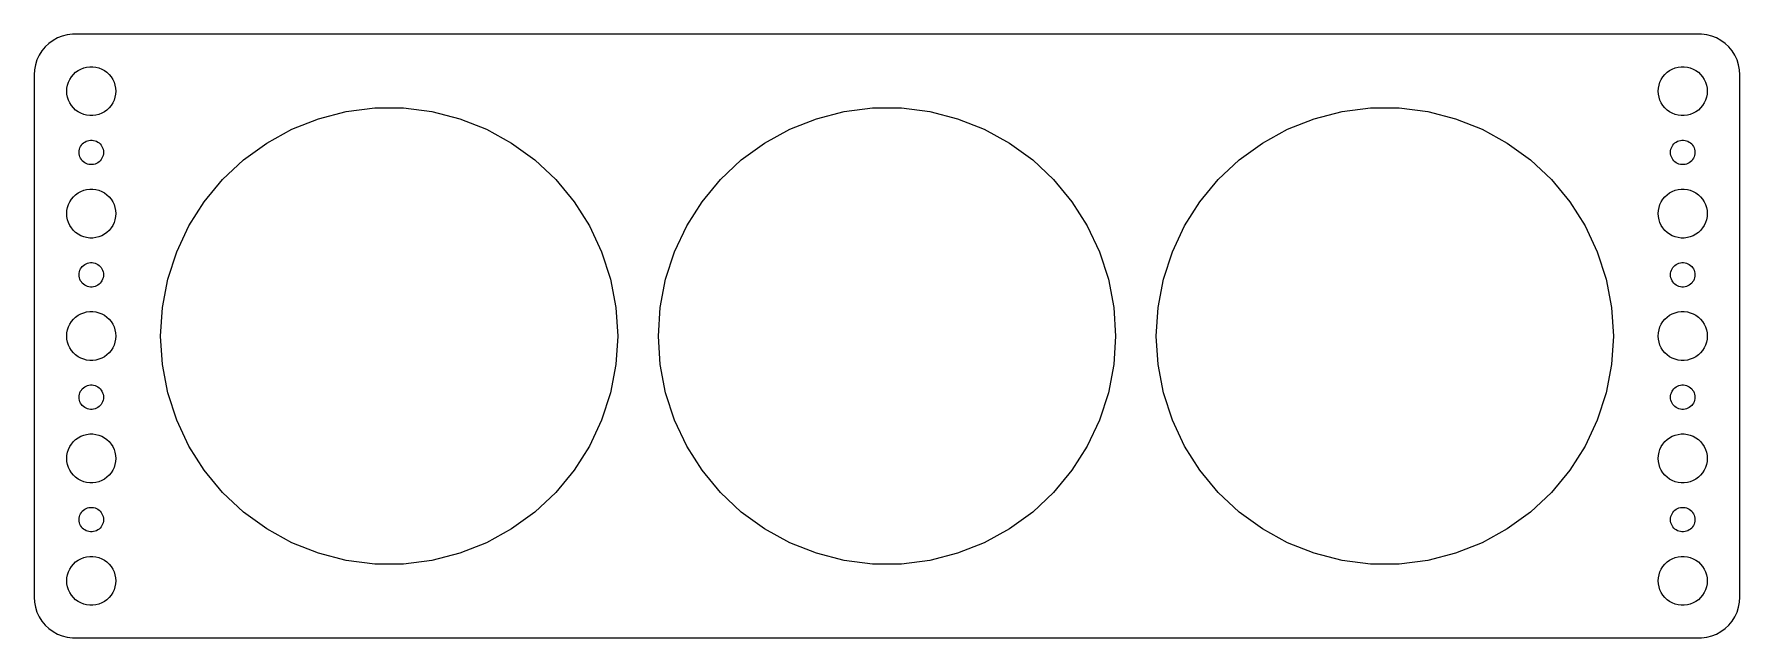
# Model space of a CAD drawing. Header units: metres. Extents: x -104 to 104, y -37 to 37.
import ezdxf

# ---------------------------------------------------------------- set-up
doc = ezdxf.new("R2010")
doc.units = ezdxf.units.M

msp = doc.modelspace()

# ---------------------------------------------------------------- linework, layer by layer
for p, q in [((-102.687, 35.8526), (-103.145, 35.4227)), ((-102.179, 36.2216), (-102.687, 35.8526)), ((-101.629, 36.5241), (-102.179, 36.2216)), ((-101.045, 36.7553), (-101.629, 36.5241)), ((-100.437, 36.9114), (-101.045, 36.7553)), ((-99.8139, 36.9901), (-100.437, 36.9114)), ((99.8139, 36.9901), (-99.8139, 36.9901)), ((100.437, 36.9114), (99.8139, 36.9901)), ((101.045, 36.7553), (100.437, 36.9114)), ((101.629, 36.5241), (101.045, 36.7553)), ((102.179, 36.2216), (101.629, 36.5241)), ((102.687, 35.8526), (102.179, 36.2216)), ((103.145, 35.4227), (102.687, 35.8526)), ((-104.149, 33.8406), (-104.343, 33.2434)), ((-103.882, 34.4088), (-104.149, 33.8406)), ((-103.545, 34.9389), (-103.882, 34.4088)), ((-103.145, 35.4227), (-103.545, 34.9389)), ((103.545, 34.9389), (103.145, 35.4227)), ((103.882, 34.4088), (103.545, 34.9389)), ((104.149, 33.8406), (103.882, 34.4088)), ((104.343, 33.2434), (104.149, 33.8406)), ((-104.461, 32.6267), (-104.5, 32)), ((-104.5, 32), (-104.5, -32)), ((-104.343, 33.2434), (-104.461, 32.6267)), ((-100.289, 31.1044), (-100.129, 31.4453)), ((-100.129, 31.4453), (-99.927, 31.7634)), ((-99.927, 31.7634), (-99.6869, 32.0536)), ((-99.6869, 32.0536), (-99.4123, 32.3115)), ((-99.4123, 32.3115), (-99.1075, 32.533)), ((-99.1075, 32.533), (-98.7773, 32.7145)), ((-98.7773, 32.7145), (-98.427, 32.8532)), ((-98.427, 32.8532), (-98.0621, 32.9469)), ((-98.0621, 32.9469), (-97.6884, 32.9941)), ((-97.6884, 32.9941), (-97.3116, 32.9941)), ((-97.3116, 32.9941), (-96.9379, 32.9469)), ((-96.9379, 32.9469), (-96.573, 32.8532)), ((-96.573, 32.8532), (-96.2227, 32.7145)), ((-96.2227, 32.7145), (-95.8925, 32.533)), ((-95.8925, 32.533), (-95.5877, 32.3115)), ((-95.5877, 32.3115), (-95.3131, 32.0536)), ((-95.3131, 32.0536), (-95.073, 31.7634)), ((-95.073, 31.7634), (-94.8711, 31.4453)), ((-94.8711, 31.4453), (-94.7107, 31.1044)), ((94.7107, 31.1044), (94.8711, 31.4453)), ((94.8711, 31.4453), (95.073, 31.7634)), ((95.073, 31.7634), (95.3131, 32.0536)), ((95.3131, 32.0536), (95.5877, 32.3115)), ((95.5877, 32.3115), (95.8925, 32.533)), ((95.8925, 32.533), (96.2227, 32.7145)), ((96.2227, 32.7145), (96.573, 32.8532)), ((96.573, 32.8532), (96.9379, 32.9469)), ((96.9379, 32.9469), (97.3116, 32.9941)), ((97.3116, 32.9941), (97.6884, 32.9941)), ((97.6884, 32.9941), (98.0621, 32.9469)), ((98.0621, 32.9469), (98.427, 32.8532)), ((98.427, 32.8532), (98.7773, 32.7145)), ((98.7773, 32.7145), (99.1075, 32.533)), ((99.1075, 32.533), (99.4123, 32.3115)), ((99.4123, 32.3115), (99.6869, 32.0536)), ((99.6869, 32.0536), (99.927, 31.7634)), ((99.927, 31.7634), (100.129, 31.4453)), ((100.129, 31.4453), (100.289, 31.1044)), ((104.461, 32.6267), (104.343, 33.2434)), ((104.5, 32), (104.461, 32.6267)), ((104.5, -32), (104.5, 32)), ((-100.5, 30), (-100.476, 30.376)), ((-100.476, 29.624), (-100.5, 30)), ((-100.476, 30.376), (-100.406, 30.7461)), ((-100.406, 29.2539), (-100.476, 29.624)), ((-100.406, 30.7461), (-100.289, 31.1044)), ((-94.7107, 31.1044), (-94.5943, 30.7461)), ((-94.5943, 30.7461), (-94.5237, 30.376)), ((-94.5237, 29.624), (-94.5943, 29.2539)), ((-94.5237, 30.376), (-94.5, 30)), ((-94.5, 30), (-94.5237, 29.624)), ((94.5, 30), (94.5237, 30.376)), ((94.5237, 29.624), (94.5, 30)), ((94.5237, 30.376), (94.5943, 30.7461)), ((94.5943, 29.2539), (94.5237, 29.624)), ((94.5943, 30.7461), (94.7107, 31.1044)), ((100.289, 31.1044), (100.406, 30.7461)), ((100.406, 30.7461), (100.476, 30.376)), ((100.476, 29.624), (100.406, 29.2539)), ((100.476, 30.376), (100.5, 30)), ((100.5, 30), (100.476, 29.624)), ((-100.289, 28.8956), (-100.406, 29.2539)), ((-100.129, 28.5547), (-100.289, 28.8956)), ((-99.927, 28.2366), (-100.129, 28.5547)), ((-99.6869, 27.9464), (-99.927, 28.2366)), ((-99.4123, 27.6884), (-99.6869, 27.9464)), ((-99.1075, 27.467), (-99.4123, 27.6884)), ((-98.7773, 27.2855), (-99.1075, 27.467)), ((-98.427, 27.1468), (-98.7773, 27.2855)), ((-96.2227, 27.2855), (-96.573, 27.1468)), ((-95.8925, 27.467), (-96.2227, 27.2855)), ((-95.5877, 27.6884), (-95.8925, 27.467)), ((-95.3131, 27.9464), (-95.5877, 27.6884)), ((-95.073, 28.2366), (-95.3131, 27.9464)), ((-94.8711, 28.5547), (-95.073, 28.2366)), ((-94.7107, 28.8956), (-94.8711, 28.5547)), ((-94.5943, 29.2539), (-94.7107, 28.8956)), ((-69.6525, 26.6296), (-66.2467, 27.504)), ((-66.2467, 27.504), (-62.7581, 27.9447)), ((-62.7581, 27.9447), (-59.2419, 27.9447)), ((-59.2419, 27.9447), (-55.7533, 27.504)), ((-55.7533, 27.504), (-52.3475, 26.6296)), ((-8.65247, 26.6296), (-5.24667, 27.504)), ((-5.24667, 27.504), (-1.75813, 27.9447)), ((-1.75813, 27.9447), (1.75813, 27.9447)), ((1.75813, 27.9447), (5.24667, 27.504)), ((5.24667, 27.504), (8.65247, 26.6296)), ((52.3475, 26.6296), (55.7533, 27.504)), ((55.7533, 27.504), (59.2419, 27.9447)), ((59.2419, 27.9447), (62.7581, 27.9447)), ((62.7581, 27.9447), (66.2467, 27.504)), ((66.2467, 27.504), (69.6525, 26.6296)), ((94.7107, 28.8956), (94.5943, 29.2539)), ((94.8711, 28.5547), (94.7107, 28.8956)), ((95.073, 28.2366), (94.8711, 28.5547)), ((95.3131, 27.9464), (95.073, 28.2366)), ((95.5877, 27.6884), (95.3131, 27.9464)), ((95.8925, 27.467), (95.5877, 27.6884)), ((96.2227, 27.2855), (95.8925, 27.467)), ((96.573, 27.1468), (96.2227, 27.2855)), ((98.7773, 27.2855), (98.427, 27.1468)), ((99.1075, 27.467), (98.7773, 27.2855)), ((99.4123, 27.6884), (99.1075, 27.467)), ((99.6869, 27.9464), (99.4123, 27.6884)), ((99.927, 28.2366), (99.6869, 27.9464)), ((100.129, 28.5547), (99.927, 28.2366)), ((100.289, 28.8956), (100.129, 28.5547)), ((100.406, 29.2539), (100.289, 28.8956)), ((-98.0621, 27.0531), (-98.427, 27.1468)), ((-97.6884, 27.0059), (-98.0621, 27.0531)), ((-97.3116, 27.0059), (-97.6884, 27.0059)), ((-96.9379, 27.0531), (-97.3116, 27.0059)), ((-96.573, 27.1468), (-96.9379, 27.0531)), ((-76.0031, 23.6412), (-72.9218, 25.3351)), ((-72.9218, 25.3351), (-69.6525, 26.6296)), ((-52.3475, 26.6296), (-49.0782, 25.3351)), ((-49.0782, 25.3351), (-45.9968, 23.6412)), ((-15.0031, 23.6412), (-11.9218, 25.3351)), ((-11.9218, 25.3351), (-8.65247, 26.6296)), ((8.65247, 26.6296), (11.9218, 25.3351)), ((11.9218, 25.3351), (15.0031, 23.6412)), ((45.9968, 23.6412), (49.0782, 25.3351)), ((49.0782, 25.3351), (52.3475, 26.6296)), ((69.6525, 26.6296), (72.9218, 25.3351)), ((72.9218, 25.3351), (76.0031, 23.6412)), ((96.9379, 27.0531), (96.573, 27.1468)), ((97.3116, 27.0059), (96.9379, 27.0531)), ((97.6884, 27.0059), (97.3116, 27.0059)), ((98.0621, 27.0531), (97.6884, 27.0059)), ((98.427, 27.1468), (98.0621, 27.0531)), ((-98.9529, 22.873), (-98.8947, 23.0522)), ((-98.8947, 23.0522), (-98.8145, 23.2226)), ((-98.8145, 23.2226), (-98.7135, 23.3817)), ((-98.7135, 23.3817), (-98.5934, 23.5268)), ((-98.5934, 23.5268), (-98.4561, 23.6558)), ((-98.4561, 23.6558), (-98.3037, 23.7665)), ((-98.3037, 23.7665), (-98.1387, 23.8572)), ((-98.1387, 23.8572), (-97.9635, 23.9266)), ((-97.9635, 23.9266), (-97.7811, 23.9734)), ((-97.7811, 23.9734), (-97.5942, 23.997)), ((-97.5942, 23.997), (-97.4058, 23.997)), ((-97.4058, 23.997), (-97.2189, 23.9734)), ((-97.2189, 23.9734), (-97.0365, 23.9266)), ((-97.0365, 23.9266), (-96.8613, 23.8572)), ((-96.8613, 23.8572), (-96.6963, 23.7665)), ((-96.6963, 23.7665), (-96.5439, 23.6558)), ((-96.5439, 23.6558), (-96.4065, 23.5268)), ((-96.4065, 23.5268), (-96.2865, 23.3817)), ((-96.2865, 23.3817), (-96.1855, 23.2226)), ((-96.1855, 23.2226), (-96.1053, 23.0522)), ((-96.1053, 23.0522), (-96.0471, 22.873)), ((-78.8479, 21.5744), (-76.0031, 23.6412)), ((-45.9968, 23.6412), (-43.1521, 21.5744)), ((-17.8479, 21.5744), (-15.0031, 23.6412)), ((15.0031, 23.6412), (17.8479, 21.5744)), ((43.1521, 21.5744), (45.9968, 23.6412)), ((76.0031, 23.6412), (78.8479, 21.5744)), ((96.0471, 22.873), (96.1053, 23.0522)), ((96.1053, 23.0522), (96.1855, 23.2226)), ((96.1855, 23.2226), (96.2865, 23.3817)), ((96.2865, 23.3817), (96.4065, 23.5268)), ((96.4065, 23.5268), (96.5439, 23.6558)), ((96.5439, 23.6558), (96.6963, 23.7665)), ((96.6963, 23.7665), (96.8613, 23.8572)), ((96.8613, 23.8572), (97.0365, 23.9266)), ((97.0365, 23.9266), (97.2189, 23.9734)), ((97.2189, 23.9734), (97.4058, 23.997)), ((97.4058, 23.997), (97.5942, 23.997)), ((97.5942, 23.997), (97.7811, 23.9734)), ((97.7811, 23.9734), (97.9635, 23.9266)), ((97.9635, 23.9266), (98.1387, 23.8572)), ((98.1387, 23.8572), (98.3037, 23.7665)), ((98.3037, 23.7665), (98.4561, 23.6558)), ((98.4561, 23.6558), (98.5934, 23.5268)), ((98.5934, 23.5268), (98.7135, 23.3817)), ((98.7135, 23.3817), (98.8145, 23.2226)), ((98.8145, 23.2226), (98.8947, 23.0522)), ((98.8947, 23.0522), (98.9529, 22.873)), ((-99, 22.5), (-98.9882, 22.688)), ((-98.9882, 22.312), (-99, 22.5)), ((-98.9882, 22.688), (-98.9529, 22.873)), ((-98.9529, 22.127), (-98.9882, 22.312)), ((-98.8947, 21.9478), (-98.9529, 22.127)), ((-98.8145, 21.7774), (-98.8947, 21.9478)), ((-98.7135, 21.6183), (-98.8145, 21.7774)), ((-98.5934, 21.4732), (-98.7135, 21.6183)), ((-98.4561, 21.3442), (-98.5934, 21.4732)), ((-98.3037, 21.2335), (-98.4561, 21.3442)), ((-98.1387, 21.1427), (-98.3037, 21.2335)), ((-97.9635, 21.0734), (-98.1387, 21.1427)), ((-97.7811, 21.0266), (-97.9635, 21.0734)), ((-97.5942, 21.003), (-97.7811, 21.0266)), ((-97.4058, 21.003), (-97.5942, 21.003)), ((-97.2189, 21.0266), (-97.4058, 21.003)), ((-97.0365, 21.0734), (-97.2189, 21.0266)), ((-96.8613, 21.1427), (-97.0365, 21.0734)), ((-96.6963, 21.2335), (-96.8613, 21.1427)), ((-96.5439, 21.3442), (-96.6963, 21.2335)), ((-96.4065, 21.4732), (-96.5439, 21.3442)), ((-96.2865, 21.6183), (-96.4065, 21.4732)), ((-96.1855, 21.7774), (-96.2865, 21.6183)), ((-96.1053, 21.9478), (-96.1855, 21.7774)), ((-96.0471, 22.127), (-96.1053, 21.9478)), ((-96.0471, 22.873), (-96.0118, 22.688)), ((-96.0118, 22.312), (-96.0471, 22.127)), ((-96.0118, 22.688), (-96, 22.5)), ((-96, 22.5), (-96.0118, 22.312)), ((-81.4111, 19.1673), (-78.8479, 21.5744)), ((-43.1521, 21.5744), (-40.5889, 19.1673)), ((-20.4111, 19.1673), (-17.8479, 21.5744)), ((17.8479, 21.5744), (20.4111, 19.1673)), ((40.5889, 19.1673), (43.1521, 21.5744)), ((78.8479, 21.5744), (81.4111, 19.1673)), ((96, 22.5), (96.0118, 22.688)), ((96.0118, 22.312), (96, 22.5)), ((96.0118, 22.688), (96.0471, 22.873)), ((96.0471, 22.127), (96.0118, 22.312)), ((96.1053, 21.9478), (96.0471, 22.127)), ((96.1855, 21.7774), (96.1053, 21.9478)), ((96.2865, 21.6183), (96.1855, 21.7774)), ((96.4065, 21.4732), (96.2865, 21.6183)), ((96.5439, 21.3442), (96.4065, 21.4732)), ((96.6963, 21.2335), (96.5439, 21.3442)), ((96.8613, 21.1427), (96.6963, 21.2335)), ((97.0365, 21.0734), (96.8613, 21.1427)), ((97.2189, 21.0266), (97.0365, 21.0734)), ((97.4058, 21.003), (97.2189, 21.0266)), ((97.5942, 21.003), (97.4058, 21.003)), ((97.7811, 21.0266), (97.5942, 21.003)), ((97.9635, 21.0734), (97.7811, 21.0266)), ((98.1387, 21.1427), (97.9635, 21.0734)), ((98.3037, 21.2335), (98.1387, 21.1427)), ((98.4561, 21.3442), (98.3037, 21.2335)), ((98.5934, 21.4732), (98.4561, 21.3442)), ((98.7135, 21.6183), (98.5934, 21.4732)), ((98.8145, 21.7774), (98.7135, 21.6183)), ((98.8947, 21.9478), (98.8145, 21.7774)), ((98.9529, 22.127), (98.8947, 21.9478)), ((98.9529, 22.873), (98.9882, 22.688)), ((98.9882, 22.312), (98.9529, 22.127)), ((98.9882, 22.688), (99, 22.5)), ((99, 22.5), (98.9882, 22.312)), ((-83.6525, 16.458), (-81.4111, 19.1673)), ((-40.5889, 19.1673), (-38.3475, 16.458)), ((-22.6525, 16.458), (-20.4111, 19.1673)), ((20.4111, 19.1673), (22.6525, 16.458)), ((38.3475, 16.458), (40.5889, 19.1673)), ((81.4111, 19.1673), (83.6525, 16.458)), ((-100.129, 16.4453), (-99.927, 16.7634)), ((-99.927, 16.7634), (-99.6869, 17.0536)), ((-99.6869, 17.0536), (-99.4123, 17.3115)), ((-99.4123, 17.3115), (-99.1075, 17.533)), ((-99.1075, 17.533), (-98.7773, 17.7145)), ((-98.7773, 17.7145), (-98.427, 17.8532)), ((-98.427, 17.8532), (-98.0621, 17.9469)), ((-98.0621, 17.9469), (-97.6884, 17.9941)), ((-97.6884, 17.9941), (-97.3116, 17.9941)), ((-97.3116, 17.9941), (-96.9379, 17.9469)), ((-96.9379, 17.9469), (-96.573, 17.8532)), ((-96.573, 17.8532), (-96.2227, 17.7145)), ((-96.2227, 17.7145), (-95.8925, 17.533)), ((-95.8925, 17.533), (-95.5877, 17.3115)), ((-95.5877, 17.3115), (-95.3131, 17.0536)), ((-95.3131, 17.0536), (-95.073, 16.7634)), ((-95.073, 16.7634), (-94.8711, 16.4453)), ((94.8711, 16.4453), (95.073, 16.7634)), ((95.073, 16.7634), (95.3131, 17.0536)), ((95.3131, 17.0536), (95.5877, 17.3115)), ((95.5877, 17.3115), (95.8925, 17.533)), ((95.8925, 17.533), (96.2227, 17.7145)), ((96.2227, 17.7145), (96.573, 17.8532)), ((96.573, 17.8532), (96.9379, 17.9469)), ((96.9379, 17.9469), (97.3116, 17.9941)), ((97.3116, 17.9941), (97.6884, 17.9941)), ((97.6884, 17.9941), (98.0621, 17.9469)), ((98.0621, 17.9469), (98.427, 17.8532)), ((98.427, 17.8532), (98.7773, 17.7145)), ((98.7773, 17.7145), (99.1075, 17.533)), ((99.1075, 17.533), (99.4123, 17.3115)), ((99.4123, 17.3115), (99.6869, 17.0536)), ((99.6869, 17.0536), (99.927, 16.7634)), ((99.927, 16.7634), (100.129, 16.4453)), ((-100.5, 15), (-100.476, 15.376)), ((-100.476, 14.624), (-100.5, 15)), ((-100.476, 15.376), (-100.406, 15.7461)), ((-100.406, 15.7461), (-100.289, 16.1044)), ((-100.289, 16.1044), (-100.129, 16.4453)), ((-94.8711, 16.4453), (-94.7107, 16.1044)), ((-94.7107, 16.1044), (-94.5943, 15.7461)), ((-94.5943, 15.7461), (-94.5237, 15.376)), ((-94.5237, 15.376), (-94.5, 15)), ((-94.5, 15), (-94.5237, 14.624)), ((-85.5366, 13.4891), (-83.6525, 16.458)), ((-38.3475, 16.458), (-36.4634, 13.4891)), ((-24.5366, 13.4891), (-22.6525, 16.458)), ((22.6525, 16.458), (24.5366, 13.4891)), ((36.4634, 13.4891), (38.3475, 16.458)), ((83.6525, 16.458), (85.5366, 13.4891)), ((94.5, 15), (94.5237, 15.376)), ((94.5237, 14.624), (94.5, 15)), ((94.5237, 15.376), (94.5943, 15.7461)), ((94.5943, 15.7461), (94.7107, 16.1044)), ((94.7107, 16.1044), (94.8711, 16.4453)), ((100.129, 16.4453), (100.289, 16.1044)), ((100.289, 16.1044), (100.406, 15.7461)), ((100.406, 15.7461), (100.476, 15.376)), ((100.476, 15.376), (100.5, 15)), ((100.5, 15), (100.476, 14.624)), ((-100.406, 14.2539), (-100.476, 14.624)), ((-100.289, 13.8956), (-100.406, 14.2539)), ((-100.129, 13.5547), (-100.289, 13.8956)), ((-99.927, 13.2366), (-100.129, 13.5547)), ((-99.6869, 12.9464), (-99.927, 13.2366)), ((-99.4123, 12.6884), (-99.6869, 12.9464)), ((-99.1075, 12.467), (-99.4123, 12.6884)), ((-95.5877, 12.6884), (-95.8925, 12.467)), ((-95.3131, 12.9464), (-95.5877, 12.6884)), ((-95.073, 13.2366), (-95.3131, 12.9464)), ((-94.8711, 13.5547), (-95.073, 13.2366)), ((-94.7107, 13.8956), (-94.8711, 13.5547)), ((-94.5943, 14.2539), (-94.7107, 13.8956)), ((-94.5237, 14.624), (-94.5943, 14.2539)), ((-87.0337, 10.3075), (-85.5366, 13.4891)), ((-36.4634, 13.4891), (-34.9662, 10.3075)), ((-26.0337, 10.3075), (-24.5366, 13.4891)), ((24.5366, 13.4891), (26.0337, 10.3075)), ((34.9662, 10.3075), (36.4634, 13.4891)), ((85.5366, 13.4891), (87.0337, 10.3075)), ((94.5943, 14.2539), (94.5237, 14.624)), ((94.7107, 13.8956), (94.5943, 14.2539)), ((94.8711, 13.5547), (94.7107, 13.8956)), ((95.073, 13.2366), (94.8711, 13.5547)), ((95.3131, 12.9464), (95.073, 13.2366)), ((95.5877, 12.6884), (95.3131, 12.9464)), ((95.8925, 12.467), (95.5877, 12.6884)), ((99.4123, 12.6884), (99.1075, 12.467)), ((99.6869, 12.9464), (99.4123, 12.6884)), ((99.927, 13.2366), (99.6869, 12.9464)), ((100.129, 13.5547), (99.927, 13.2366)), ((100.289, 13.8956), (100.129, 13.5547)), ((100.406, 14.2539), (100.289, 13.8956)), ((100.476, 14.624), (100.406, 14.2539)), ((-98.7773, 12.2855), (-99.1075, 12.467)), ((-98.427, 12.1468), (-98.7773, 12.2855)), ((-98.0621, 12.0531), (-98.427, 12.1468)), ((-97.6884, 12.0059), (-98.0621, 12.0531)), ((-97.3116, 12.0059), (-97.6884, 12.0059)), ((-96.9379, 12.0531), (-97.3116, 12.0059)), ((-96.573, 12.1468), (-96.9379, 12.0531)), ((-96.2227, 12.2855), (-96.573, 12.1468)), ((-95.8925, 12.467), (-96.2227, 12.2855)), ((96.2227, 12.2855), (95.8925, 12.467)), ((96.573, 12.1468), (96.2227, 12.2855)), ((96.9379, 12.0531), (96.573, 12.1468)), ((97.3116, 12.0059), (96.9379, 12.0531)), ((97.6884, 12.0059), (97.3116, 12.0059)), ((98.0621, 12.0531), (97.6884, 12.0059)), ((98.427, 12.1468), (98.0621, 12.0531)), ((98.7773, 12.2855), (98.427, 12.1468)), ((99.1075, 12.467), (98.7773, 12.2855)), ((-98.8145, 8.22263), (-98.7135, 8.38167)), ((-98.7135, 8.38167), (-98.5934, 8.52681)), ((-98.5934, 8.52681), (-98.4561, 8.65576)), ((-98.4561, 8.65576), (-98.3037, 8.76648)), ((-98.3037, 8.76648), (-98.1387, 8.85724)), ((-98.1387, 8.85724), (-97.9635, 8.92657)), ((-97.9635, 8.92657), (-97.7811, 8.97342)), ((-97.7811, 8.97342), (-97.5942, 8.99704)), ((-97.5942, 8.99704), (-97.4058, 8.99704)), ((-97.4058, 8.99704), (-97.2189, 8.97342)), ((-97.2189, 8.97342), (-97.0365, 8.92657)), ((-97.0365, 8.92657), (-96.8613, 8.85724)), ((-96.8613, 8.85724), (-96.6963, 8.76648)), ((-96.6963, 8.76648), (-96.5439, 8.65576)), ((-96.5439, 8.65576), (-96.4065, 8.52681)), ((-96.4065, 8.52681), (-96.2865, 8.38167)), ((-96.2865, 8.38167), (-96.1855, 8.22263)), ((-88.1203, 6.9633), (-87.0337, 10.3075)), ((-34.9662, 10.3075), (-33.8797, 6.9633)), ((-27.1203, 6.9633), (-26.0337, 10.3075)), ((26.0337, 10.3075), (27.1203, 6.9633)), ((33.8797, 6.9633), (34.9662, 10.3075)), ((87.0337, 10.3075), (88.1203, 6.9633)), ((96.1855, 8.22263), (96.2865, 8.38167)), ((96.2865, 8.38167), (96.4065, 8.52681)), ((96.4065, 8.52681), (96.5439, 8.65576)), ((96.5439, 8.65576), (96.6963, 8.76648)), ((96.6963, 8.76648), (96.8613, 8.85724)), ((96.8613, 8.85724), (97.0365, 8.92657)), ((97.0365, 8.92657), (97.2189, 8.97342)), ((97.2189, 8.97342), (97.4058, 8.99704)), ((97.4058, 8.99704), (97.5942, 8.99704)), ((97.5942, 8.99704), (97.7811, 8.97342)), ((97.7811, 8.97342), (97.9635, 8.92657)), ((97.9635, 8.92657), (98.1387, 8.85724)), ((98.1387, 8.85724), (98.3037, 8.76648)), ((98.3037, 8.76648), (98.4561, 8.65576)), ((98.4561, 8.65576), (98.5934, 8.52681)), ((98.5934, 8.52681), (98.7135, 8.38167)), ((98.7135, 8.38167), (98.8145, 8.22263)), ((-99, 7.5), (-98.9882, 7.68799)), ((-98.9882, 7.312), (-99, 7.5)), ((-98.9882, 7.68799), (-98.9529, 7.87303)), ((-98.9529, 7.12695), (-98.9882, 7.312)), ((-98.9529, 7.87303), (-98.8947, 8.05219)), ((-98.8947, 6.9478), (-98.9529, 7.12695)), ((-98.8947, 8.05219), (-98.8145, 8.22263)), ((-98.8145, 6.77736), (-98.8947, 6.9478)), ((-98.7135, 6.61832), (-98.8145, 6.77736)), ((-98.5934, 6.47318), (-98.7135, 6.61832)), ((-98.4561, 6.34422), (-98.5934, 6.47318)), ((-98.3037, 6.23351), (-98.4561, 6.34422)), ((-96.5439, 6.34422), (-96.6963, 6.23351)), ((-96.4065, 6.47318), (-96.5439, 6.34422)), ((-96.2865, 6.61832), (-96.4065, 6.47318)), ((-96.1855, 6.77736), (-96.2865, 6.61832)), ((-96.1855, 8.22263), (-96.1053, 8.05219)), ((-96.1053, 6.9478), (-96.1855, 6.77736)), ((-96.1053, 8.05219), (-96.0471, 7.87303)), ((-96.0471, 7.12695), (-96.1053, 6.9478)), ((-96.0471, 7.87303), (-96.0118, 7.68799)), ((-96.0118, 7.312), (-96.0471, 7.12695)), ((-96.0118, 7.68799), (-96, 7.5)), ((-96, 7.5), (-96.0118, 7.312)), ((-88.7792, 3.50932), (-88.1203, 6.9633)), ((-33.8797, 6.9633), (-33.2208, 3.50932)), ((-27.7792, 3.50932), (-27.1203, 6.9633)), ((27.1203, 6.9633), (27.7792, 3.50932)), ((33.2208, 3.50932), (33.8797, 6.9633)), ((88.1203, 6.9633), (88.7792, 3.50932)), ((96, 7.5), (96.0118, 7.68799)), ((96.0118, 7.312), (96, 7.5)), ((96.0118, 7.68799), (96.0471, 7.87303)), ((96.0471, 7.12695), (96.0118, 7.312)), ((96.0471, 7.87303), (96.1053, 8.05219)), ((96.1053, 6.9478), (96.0471, 7.12695)), ((96.1053, 8.05219), (96.1855, 8.22263)), ((96.1855, 6.77736), (96.1053, 6.9478)), ((96.2865, 6.61832), (96.1855, 6.77736)), ((96.4065, 6.47318), (96.2865, 6.61832)), ((96.5439, 6.34422), (96.4065, 6.47318)), ((96.6963, 6.23351), (96.5439, 6.34422)), ((98.4561, 6.34422), (98.3037, 6.23351)), ((98.5934, 6.47318), (98.4561, 6.34422)), ((98.7135, 6.61832), (98.5934, 6.47318)), ((98.8145, 6.77736), (98.7135, 6.61832)), ((98.8145, 8.22263), (98.8947, 8.05219)), ((98.8947, 6.9478), (98.8145, 6.77736)), ((98.8947, 8.05219), (98.9529, 7.87303)), ((98.9529, 7.12695), (98.8947, 6.9478)), ((98.9529, 7.87303), (98.9882, 7.68799)), ((98.9882, 7.312), (98.9529, 7.12695)), ((98.9882, 7.68799), (99, 7.5)), ((99, 7.5), (98.9882, 7.312)), ((-98.1387, 6.14275), (-98.3037, 6.23351)), ((-97.9635, 6.07341), (-98.1387, 6.14275)), ((-97.7811, 6.02657), (-97.9635, 6.07341)), ((-97.5942, 6.00294), (-97.7811, 6.02657)), ((-97.4058, 6.00294), (-97.5942, 6.00294)), ((-97.2189, 6.02657), (-97.4058, 6.00294)), ((-97.0365, 6.07341), (-97.2189, 6.02657)), ((-96.8613, 6.14275), (-97.0365, 6.07341)), ((-96.6963, 6.23351), (-96.8613, 6.14275)), ((96.8613, 6.14275), (96.6963, 6.23351)), ((97.0365, 6.07341), (96.8613, 6.14275)), ((97.2189, 6.02657), (97.0365, 6.07341)), ((97.4058, 6.00294), (97.2189, 6.02657)), ((97.5942, 6.00294), (97.4058, 6.00294)), ((97.7811, 6.02657), (97.5942, 6.00294)), ((97.9635, 6.07341), (97.7811, 6.02657)), ((98.1387, 6.14275), (97.9635, 6.07341)), ((98.3037, 6.23351), (98.1387, 6.14275)), ((-99.6869, 2.05363), (-99.4123, 2.31154)), ((-99.4123, 2.31154), (-99.1075, 2.53297)), ((-99.1075, 2.53297), (-98.7773, 2.71448)), ((-98.7773, 2.71448), (-98.427, 2.85316)), ((-98.427, 2.85316), (-98.0621, 2.94685)), ((-98.0621, 2.94685), (-97.6884, 2.99408)), ((-97.6884, 2.99408), (-97.3116, 2.99408)), ((-97.3116, 2.99408), (-96.9379, 2.94685)), ((-96.9379, 2.94685), (-96.573, 2.85316)), ((-96.573, 2.85316), (-96.2227, 2.71448)), ((-96.2227, 2.71448), (-95.8925, 2.53297)), ((-95.8925, 2.53297), (-95.5877, 2.31154)), ((-95.5877, 2.31154), (-95.3131, 2.05363)), ((-89, 0), (-88.7792, 3.50932)), ((-33.2208, 3.50932), (-33, 0)), ((-28, 0), (-27.7792, 3.50932)), ((27.7792, 3.50932), (28, 0)), ((33, 0), (33.2208, 3.50932)), ((88.7792, 3.50932), (89, 0)), ((95.3131, 2.05363), (95.5877, 2.31154)), ((95.5877, 2.31154), (95.8925, 2.53297)), ((95.8925, 2.53297), (96.2227, 2.71448)), ((96.2227, 2.71448), (96.573, 2.85316)), ((96.573, 2.85316), (96.9379, 2.94685)), ((96.9379, 2.94685), (97.3116, 2.99408)), ((97.3116, 2.99408), (97.6884, 2.99408)), ((97.6884, 2.99408), (98.0621, 2.94685)), ((98.0621, 2.94685), (98.427, 2.85316)), ((98.427, 2.85316), (98.7773, 2.71448)), ((98.7773, 2.71448), (99.1075, 2.53297)), ((99.1075, 2.53297), (99.4123, 2.31154)), ((99.4123, 2.31154), (99.6869, 2.05363)), ((-100.5, 0), (-100.476, 0.37599)), ((-100.476, -0.37599), (-100.5, 0)), ((-100.476, 0.37599), (-100.406, 0.74606)), ((-100.406, 0.74606), (-100.289, 1.10437)), ((-100.289, 1.10437), (-100.129, 1.44525)), ((-100.129, 1.44525), (-99.927, 1.76335)), ((-99.927, 1.76335), (-99.6869, 2.05363)), ((-95.3131, 2.05363), (-95.073, 1.76335)), ((-95.073, 1.76335), (-94.8711, 1.44525)), ((-94.8711, 1.44525), (-94.7107, 1.10437)), ((-94.7107, 1.10437), (-94.5943, 0.74606)), ((-94.5943, 0.74606), (-94.5237, 0.37599)), ((-94.5237, 0.37599), (-94.5, 0)), ((-94.5, 0), (-94.5237, -0.37599)), ((-88.7792, -3.50932), (-89, 0)), ((-33, 0), (-33.2208, -3.50932)), ((-27.7792, -3.50932), (-28, 0)), ((28, 0), (27.7792, -3.50932)), ((33.2208, -3.50932), (33, 0)), ((89, 0), (88.7792, -3.50932)), ((94.5, 0), (94.5237, 0.37599)), ((94.5237, -0.37599), (94.5, 0)), ((94.5237, 0.37599), (94.5943, 0.74606)), ((94.5943, 0.74606), (94.7107, 1.10437)), ((94.7107, 1.10437), (94.8711, 1.44525)), ((94.8711, 1.44525), (95.073, 1.76335)), ((95.073, 1.76335), (95.3131, 2.05363)), ((99.6869, 2.05363), (99.927, 1.76335)), ((99.927, 1.76335), (100.129, 1.44525)), ((100.129, 1.44525), (100.289, 1.10437)), ((100.289, 1.10437), (100.406, 0.74606)), ((100.406, 0.74606), (100.476, 0.37599)), ((100.476, 0.37599), (100.5, 0)), ((100.5, 0), (100.476, -0.37599)), ((-100.406, -0.74606), (-100.476, -0.37599)), ((-100.289, -1.10437), (-100.406, -0.74606)), ((-100.129, -1.44525), (-100.289, -1.10437)), ((-99.927, -1.76335), (-100.129, -1.44525)), ((-99.6869, -2.05363), (-99.927, -1.76335)), ((-99.4123, -2.31154), (-99.6869, -2.05363)), ((-95.3131, -2.05363), (-95.5877, -2.31154)), ((-95.073, -1.76335), (-95.3131, -2.05363)), ((-94.8711, -1.44525), (-95.073, -1.76335)), ((-94.7107, -1.10437), (-94.8711, -1.44525)), ((-94.5943, -0.74606), (-94.7107, -1.10437)), ((-94.5237, -0.37599), (-94.5943, -0.74606)), ((94.5943, -0.74606), (94.5237, -0.37599)), ((94.7107, -1.10437), (94.5943, -0.74606)), ((94.8711, -1.44525), (94.7107, -1.10437)), ((95.073, -1.76335), (94.8711, -1.44525)), ((95.3131, -2.05363), (95.073, -1.76335)), ((95.5877, -2.31154), (95.3131, -2.05363)), ((99.6869, -2.05363), (99.4123, -2.31154)), ((99.927, -1.76335), (99.6869, -2.05363)), ((100.129, -1.44525), (99.927, -1.76335)), ((100.289, -1.10437), (100.129, -1.44525)), ((100.406, -0.74606), (100.289, -1.10437)), ((100.476, -0.37599), (100.406, -0.74606)), ((-99.1075, -2.53297), (-99.4123, -2.31154)), ((-98.7773, -2.71448), (-99.1075, -2.53297)), ((-98.427, -2.85316), (-98.7773, -2.71448)), ((-98.0621, -2.94685), (-98.427, -2.85316)), ((-97.6884, -2.99408), (-98.0621, -2.94685)), ((-97.3116, -2.99408), (-97.6884, -2.99408)), ((-96.9379, -2.94685), (-97.3116, -2.99408)), ((-96.573, -2.85316), (-96.9379, -2.94685)), ((-96.2227, -2.71448), (-96.573, -2.85316)), ((-95.8925, -2.53297), (-96.2227, -2.71448)), ((-95.5877, -2.31154), (-95.8925, -2.53297)), ((-88.1203, -6.9633), (-88.7792, -3.50932)), ((-33.2208, -3.50932), (-33.8797, -6.9633)), ((-27.1203, -6.9633), (-27.7792, -3.50932)), ((27.7792, -3.50932), (27.1203, -6.9633)), ((33.8797, -6.9633), (33.2208, -3.50932)), ((88.7792, -3.50932), (88.1203, -6.9633)), ((95.8925, -2.53297), (95.5877, -2.31154)), ((96.2227, -2.71448), (95.8925, -2.53297)), ((96.573, -2.85316), (96.2227, -2.71448)), ((96.9379, -2.94685), (96.573, -2.85316)), ((97.3116, -2.99408), (96.9379, -2.94685)), ((97.6884, -2.99408), (97.3116, -2.99408)), ((98.0621, -2.94685), (97.6884, -2.99408)), ((98.427, -2.85316), (98.0621, -2.94685)), ((98.7773, -2.71448), (98.427, -2.85316)), ((99.1075, -2.53297), (98.7773, -2.71448)), ((99.4123, -2.31154), (99.1075, -2.53297)), ((-98.4561, -6.34422), (-98.3037, -6.23351)), ((-98.3037, -6.23351), (-98.1387, -6.14275)), ((-98.1387, -6.14275), (-97.9635, -6.07341)), ((-97.9635, -6.07341), (-97.7811, -6.02657)), ((-97.7811, -6.02657), (-97.5942, -6.00294)), ((-97.5942, -6.00294), (-97.4058, -6.00294)), ((-97.4058, -6.00294), (-97.2189, -6.02657)), ((-97.2189, -6.02657), (-97.0365, -6.07341)), ((-97.0365, -6.07341), (-96.8613, -6.14275)), ((-96.8613, -6.14275), (-96.6963, -6.23351)), ((-96.6963, -6.23351), (-96.5439, -6.34422)), ((96.5439, -6.34422), (96.6963, -6.23351)), ((96.6963, -6.23351), (96.8613, -6.14275)), ((96.8613, -6.14275), (97.0365, -6.07341)), ((97.0365, -6.07341), (97.2189, -6.02657)), ((97.2189, -6.02657), (97.4058, -6.00294)), ((97.4058, -6.00294), (97.5942, -6.00294)), ((97.5942, -6.00294), (97.7811, -6.02657)), ((97.7811, -6.02657), (97.9635, -6.07341)), ((97.9635, -6.07341), (98.1387, -6.14275)), ((98.1387, -6.14275), (98.3037, -6.23351)), ((98.3037, -6.23351), (98.4561, -6.34422)), ((-99, -7.5), (-98.9882, -7.312)), ((-98.9882, -7.68799), (-99, -7.5)), ((-98.9882, -7.312), (-98.9529, -7.12695)), ((-98.9529, -7.87303), (-98.9882, -7.68799)), ((-98.9529, -7.12695), (-98.8947, -6.9478)), ((-98.8947, -8.05219), (-98.9529, -7.87303)), ((-98.8947, -6.9478), (-98.8145, -6.77736)), ((-98.8145, -8.22263), (-98.8947, -8.05219)), ((-98.8145, -6.77736), (-98.7135, -6.61832)), ((-98.7135, -8.38167), (-98.8145, -8.22263)), ((-98.7135, -6.61832), (-98.5934, -6.47318)), ((-98.5934, -6.47318), (-98.4561, -6.34422)), ((-96.5439, -6.34422), (-96.4065, -6.47318)), ((-96.4065, -6.47318), (-96.2865, -6.61832)), ((-96.2865, -6.61832), (-96.1855, -6.77736)), ((-96.1855, -8.22263), (-96.2865, -8.38167)), ((-96.1855, -6.77736), (-96.1053, -6.9478)), ((-96.1053, -8.05219), (-96.1855, -8.22263)), ((-96.1053, -6.9478), (-96.0471, -7.12695)), ((-96.0471, -7.87303), (-96.1053, -8.05219)), ((-96.0471, -7.12695), (-96.0118, -7.312)), ((-96.0118, -7.68799), (-96.0471, -7.87303)), ((-96.0118, -7.312), (-96, -7.5)), ((-96, -7.5), (-96.0118, -7.68799)), ((-87.0337, -10.3075), (-88.1203, -6.9633)), ((-33.8797, -6.9633), (-34.9662, -10.3075)), ((-26.0337, -10.3075), (-27.1203, -6.9633)), ((27.1203, -6.9633), (26.0337, -10.3075)), ((34.9662, -10.3075), (33.8797, -6.9633)), ((88.1203, -6.9633), (87.0337, -10.3075)), ((96, -7.5), (96.0118, -7.312)), ((96.0118, -7.68799), (96, -7.5)), ((96.0118, -7.312), (96.0471, -7.12695)), ((96.0471, -7.87303), (96.0118, -7.68799)), ((96.0471, -7.12695), (96.1053, -6.9478)), ((96.1053, -8.05219), (96.0471, -7.87303)), ((96.1053, -6.9478), (96.1855, -6.77736)), ((96.1855, -8.22263), (96.1053, -8.05219)), ((96.1855, -6.77736), (96.2865, -6.61832)), ((96.2865, -8.38167), (96.1855, -8.22263)), ((96.2865, -6.61832), (96.4065, -6.47318)), ((96.4065, -6.47318), (96.5439, -6.34422)), ((98.4561, -6.34422), (98.5934, -6.47318)), ((98.5934, -6.47318), (98.7135, -6.61832)), ((98.7135, -6.61832), (98.8145, -6.77736)), ((98.8145, -8.22263), (98.7135, -8.38167)), ((98.8145, -6.77736), (98.8947, -6.9478)), ((98.8947, -8.05219), (98.8145, -8.22263)), ((98.8947, -6.9478), (98.9529, -7.12695)), ((98.9529, -7.87303), (98.8947, -8.05219)), ((98.9529, -7.12695), (98.9882, -7.312)), ((98.9882, -7.68799), (98.9529, -7.87303)), ((98.9882, -7.312), (99, -7.5)), ((99, -7.5), (98.9882, -7.68799)), ((-98.5934, -8.52681), (-98.7135, -8.38167)), ((-98.4561, -8.65576), (-98.5934, -8.52681)), ((-98.3037, -8.76648), (-98.4561, -8.65576)), ((-98.1387, -8.85724), (-98.3037, -8.76648)), ((-97.9635, -8.92657), (-98.1387, -8.85724)), ((-97.7811, -8.97342), (-97.9635, -8.92657)), ((-97.5942, -8.99704), (-97.7811, -8.97342)), ((-97.4058, -8.99704), (-97.5942, -8.99704)), ((-97.2189, -8.97342), (-97.4058, -8.99704)), ((-97.0365, -8.92657), (-97.2189, -8.97342)), ((-96.8613, -8.85724), (-97.0365, -8.92657)), ((-96.6963, -8.76648), (-96.8613, -8.85724)), ((-96.5439, -8.65576), (-96.6963, -8.76648)), ((-96.4065, -8.52681), (-96.5439, -8.65576)), ((-96.2865, -8.38167), (-96.4065, -8.52681)), ((-85.5366, -13.4891), (-87.0337, -10.3075)), ((-34.9662, -10.3075), (-36.4634, -13.4891)), ((-24.5366, -13.4891), (-26.0337, -10.3075)), ((26.0337, -10.3075), (24.5366, -13.4891)), ((36.4634, -13.4891), (34.9662, -10.3075)), ((87.0337, -10.3075), (85.5366, -13.4891)), ((96.4065, -8.52681), (96.2865, -8.38167)), ((96.5439, -8.65576), (96.4065, -8.52681)), ((96.6963, -8.76648), (96.5439, -8.65576)), ((96.8613, -8.85724), (96.6963, -8.76648)), ((97.0365, -8.92657), (96.8613, -8.85724)), ((97.2189, -8.97342), (97.0365, -8.92657)), ((97.4058, -8.99704), (97.2189, -8.97342)), ((97.5942, -8.99704), (97.4058, -8.99704)), ((97.7811, -8.97342), (97.5942, -8.99704)), ((97.9635, -8.92657), (97.7811, -8.97342)), ((98.1387, -8.85724), (97.9635, -8.92657)), ((98.3037, -8.76648), (98.1387, -8.85724)), ((98.4561, -8.65576), (98.3037, -8.76648)), ((98.5934, -8.52681), (98.4561, -8.65576)), ((98.7135, -8.38167), (98.5934, -8.52681)), ((-99.4123, -12.6884), (-99.1075, -12.467)), ((-99.1075, -12.467), (-98.7773, -12.2855)), ((-98.7773, -12.2855), (-98.427, -12.1468)), ((-98.427, -12.1468), (-98.0621, -12.0531)), ((-98.0621, -12.0531), (-97.6884, -12.0059)), ((-97.6884, -12.0059), (-97.3116, -12.0059)), ((-97.3116, -12.0059), (-96.9379, -12.0531)), ((-96.9379, -12.0531), (-96.573, -12.1468)), ((-96.573, -12.1468), (-96.2227, -12.2855)), ((-96.2227, -12.2855), (-95.8925, -12.467)), ((-95.8925, -12.467), (-95.5877, -12.6884)), ((95.5877, -12.6884), (95.8925, -12.467)), ((95.8925, -12.467), (96.2227, -12.2855)), ((96.2227, -12.2855), (96.573, -12.1468)), ((96.573, -12.1468), (96.9379, -12.0531)), ((96.9379, -12.0531), (97.3116, -12.0059)), ((97.3116, -12.0059), (97.6884, -12.0059)), ((97.6884, -12.0059), (98.0621, -12.0531)), ((98.0621, -12.0531), (98.427, -12.1468)), ((98.427, -12.1468), (98.7773, -12.2855)), ((98.7773, -12.2855), (99.1075, -12.467)), ((99.1075, -12.467), (99.4123, -12.6884)), ((-100.5, -15), (-100.476, -14.624)), ((-100.476, -14.624), (-100.406, -14.2539)), ((-100.406, -14.2539), (-100.289, -13.8956)), ((-100.289, -13.8956), (-100.129, -13.5547)), ((-100.129, -13.5547), (-99.927, -13.2366)), ((-99.927, -13.2366), (-99.6869, -12.9464)), ((-99.6869, -12.9464), (-99.4123, -12.6884)), ((-95.5877, -12.6884), (-95.3131, -12.9464)), ((-95.3131, -12.9464), (-95.073, -13.2366)), ((-95.073, -13.2366), (-94.8711, -13.5547)), ((-94.8711, -13.5547), (-94.7107, -13.8956)), ((-94.7107, -13.8956), (-94.5943, -14.2539)), ((-94.5943, -14.2539), (-94.5237, -14.624)), ((-94.5237, -14.624), (-94.5, -15)), ((-83.6525, -16.458), (-85.5366, -13.4891)), ((-36.4634, -13.4891), (-38.3475, -16.458)), ((-22.6525, -16.458), (-24.5366, -13.4891)), ((24.5366, -13.4891), (22.6525, -16.458)), ((38.3475, -16.458), (36.4634, -13.4891)), ((85.5366, -13.4891), (83.6525, -16.458)), ((94.5, -15), (94.5237, -14.624)), ((94.5237, -14.624), (94.5943, -14.2539)), ((94.5943, -14.2539), (94.7107, -13.8956)), ((94.7107, -13.8956), (94.8711, -13.5547)), ((94.8711, -13.5547), (95.073, -13.2366)), ((95.073, -13.2366), (95.3131, -12.9464)), ((95.3131, -12.9464), (95.5877, -12.6884)), ((99.4123, -12.6884), (99.6869, -12.9464)), ((99.6869, -12.9464), (99.927, -13.2366)), ((99.927, -13.2366), (100.129, -13.5547)), ((100.129, -13.5547), (100.289, -13.8956)), ((100.289, -13.8956), (100.406, -14.2539)), ((100.406, -14.2539), (100.476, -14.624)), ((100.476, -14.624), (100.5, -15)), ((-100.476, -15.376), (-100.5, -15)), ((-100.406, -15.7461), (-100.476, -15.376)), ((-100.289, -16.1044), (-100.406, -15.7461)), ((-100.129, -16.4453), (-100.289, -16.1044)), ((-99.927, -16.7634), (-100.129, -16.4453)), ((-94.8711, -16.4453), (-95.073, -16.7634)), ((-94.7107, -16.1044), (-94.8711, -16.4453)), ((-94.5943, -15.7461), (-94.7107, -16.1044)), ((-94.5237, -15.376), (-94.5943, -15.7461)), ((-94.5, -15), (-94.5237, -15.376)), ((-81.4111, -19.1673), (-83.6525, -16.458)), ((-38.3475, -16.458), (-40.5889, -19.1673)), ((-20.4111, -19.1673), (-22.6525, -16.458)), ((22.6525, -16.458), (20.4111, -19.1673)), ((40.5889, -19.1673), (38.3475, -16.458)), ((83.6525, -16.458), (81.4111, -19.1673)), ((94.5237, -15.376), (94.5, -15)), ((94.5943, -15.7461), (94.5237, -15.376)), ((94.7107, -16.1044), (94.5943, -15.7461)), ((94.8711, -16.4453), (94.7107, -16.1044)), ((95.073, -16.7634), (94.8711, -16.4453)), ((100.129, -16.4453), (99.927, -16.7634)), ((100.289, -16.1044), (100.129, -16.4453)), ((100.406, -15.7461), (100.289, -16.1044)), ((100.476, -15.376), (100.406, -15.7461)), ((100.5, -15), (100.476, -15.376)), ((-99.6869, -17.0536), (-99.927, -16.7634)), ((-99.4123, -17.3115), (-99.6869, -17.0536)), ((-99.1075, -17.533), (-99.4123, -17.3115)), ((-98.7773, -17.7145), (-99.1075, -17.533)), ((-98.427, -17.8532), (-98.7773, -17.7145)), ((-98.0621, -17.9469), (-98.427, -17.8532)), ((-97.6884, -17.9941), (-98.0621, -17.9469)), ((-97.3116, -17.9941), (-97.6884, -17.9941)), ((-96.9379, -17.9469), (-97.3116, -17.9941)), ((-96.573, -17.8532), (-96.9379, -17.9469)), ((-96.2227, -17.7145), (-96.573, -17.8532)), ((-95.8925, -17.533), (-96.2227, -17.7145)), ((-95.5877, -17.3115), (-95.8925, -17.533)), ((-95.3131, -17.0536), (-95.5877, -17.3115)), ((-95.073, -16.7634), (-95.3131, -17.0536)), ((95.3131, -17.0536), (95.073, -16.7634)), ((95.5877, -17.3115), (95.3131, -17.0536)), ((95.8925, -17.533), (95.5877, -17.3115)), ((96.2227, -17.7145), (95.8925, -17.533)), ((96.573, -17.8532), (96.2227, -17.7145)), ((96.9379, -17.9469), (96.573, -17.8532)), ((97.3116, -17.9941), (96.9379, -17.9469)), ((97.6884, -17.9941), (97.3116, -17.9941)), ((98.0621, -17.9469), (97.6884, -17.9941)), ((98.427, -17.8532), (98.0621, -17.9469)), ((98.7773, -17.7145), (98.427, -17.8532)), ((99.1075, -17.533), (98.7773, -17.7145)), ((99.4123, -17.3115), (99.1075, -17.533)), ((99.6869, -17.0536), (99.4123, -17.3115)), ((99.927, -16.7634), (99.6869, -17.0536)), ((-78.8479, -21.5744), (-81.4111, -19.1673)), ((-40.5889, -19.1673), (-43.1521, -21.5744)), ((-17.8479, -21.5744), (-20.4111, -19.1673)), ((20.4111, -19.1673), (17.8479, -21.5744)), ((43.1521, -21.5744), (40.5889, -19.1673)), ((81.4111, -19.1673), (78.8479, -21.5744)), ((-99, -22.5), (-98.9882, -22.312)), ((-98.9882, -22.688), (-99, -22.5)), ((-98.9882, -22.312), (-98.9529, -22.127)), ((-98.9529, -22.873), (-98.9882, -22.688)), ((-98.9529, -22.127), (-98.8947, -21.9478)), ((-98.8947, -23.0522), (-98.9529, -22.873)), ((-98.8947, -21.9478), (-98.8145, -21.7774)), ((-98.8145, -21.7774), (-98.7135, -21.6183)), ((-98.7135, -21.6183), (-98.5934, -21.4732)), ((-98.5934, -21.4732), (-98.4561, -21.3442)), ((-98.4561, -21.3442), (-98.3037, -21.2335)), ((-98.3037, -21.2335), (-98.1387, -21.1427)), ((-98.1387, -21.1427), (-97.9635, -21.0734)), ((-97.9635, -21.0734), (-97.7811, -21.0266)), ((-97.7811, -21.0266), (-97.5942, -21.003)), ((-97.5942, -21.003), (-97.4058, -21.003)), ((-97.4058, -21.003), (-97.2189, -21.0266)), ((-97.2189, -21.0266), (-97.0365, -21.0734)), ((-97.0365, -21.0734), (-96.8613, -21.1427)), ((-96.8613, -21.1427), (-96.6963, -21.2335)), ((-96.6963, -21.2335), (-96.5439, -21.3442)), ((-96.5439, -21.3442), (-96.4065, -21.4732)), ((-96.4065, -21.4732), (-96.2865, -21.6183)), ((-96.2865, -21.6183), (-96.1855, -21.7774)), ((-96.1855, -21.7774), (-96.1053, -21.9478)), ((-96.1053, -21.9478), (-96.0471, -22.127)), ((-96.0471, -22.873), (-96.1053, -23.0522)), ((-96.0471, -22.127), (-96.0118, -22.312)), ((-96.0118, -22.688), (-96.0471, -22.873)), ((-96.0118, -22.312), (-96, -22.5)), ((-96, -22.5), (-96.0118, -22.688)), ((-76.0031, -23.6412), (-78.8479, -21.5744)), ((-43.1521, -21.5744), (-45.9968, -23.6412)), ((-15.0031, -23.6412), (-17.8479, -21.5744)), ((17.8479, -21.5744), (15.0031, -23.6412)), ((45.9968, -23.6412), (43.1521, -21.5744)), ((78.8479, -21.5744), (76.0031, -23.6412)), ((96, -22.5), (96.0118, -22.312)), ((96.0118, -22.688), (96, -22.5)), ((96.0118, -22.312), (96.0471, -22.127)), ((96.0471, -22.873), (96.0118, -22.688)), ((96.0471, -22.127), (96.1053, -21.9478)), ((96.1053, -23.0522), (96.0471, -22.873)), ((96.1053, -21.9478), (96.1855, -21.7774)), ((96.1855, -21.7774), (96.2865, -21.6183)), ((96.2865, -21.6183), (96.4065, -21.4732)), ((96.4065, -21.4732), (96.5439, -21.3442)), ((96.5439, -21.3442), (96.6963, -21.2335)), ((96.6963, -21.2335), (96.8613, -21.1427)), ((96.8613, -21.1427), (97.0365, -21.0734)), ((97.0365, -21.0734), (97.2189, -21.0266)), ((97.2189, -21.0266), (97.4058, -21.003)), ((97.4058, -21.003), (97.5942, -21.003)), ((97.5942, -21.003), (97.7811, -21.0266)), ((97.7811, -21.0266), (97.9635, -21.0734)), ((97.9635, -21.0734), (98.1387, -21.1427)), ((98.1387, -21.1427), (98.3037, -21.2335)), ((98.3037, -21.2335), (98.4561, -21.3442)), ((98.4561, -21.3442), (98.5934, -21.4732)), ((98.5934, -21.4732), (98.7135, -21.6183)), ((98.7135, -21.6183), (98.8145, -21.7774)), ((98.8145, -21.7774), (98.8947, -21.9478)), ((98.8947, -21.9478), (98.9529, -22.127)), ((98.9529, -22.873), (98.8947, -23.0522)), ((98.9529, -22.127), (98.9882, -22.312)), ((98.9882, -22.688), (98.9529, -22.873)), ((98.9882, -22.312), (99, -22.5)), ((99, -22.5), (98.9882, -22.688)), ((-98.8145, -23.2226), (-98.8947, -23.0522)), ((-98.7135, -23.3817), (-98.8145, -23.2226)), ((-98.5934, -23.5268), (-98.7135, -23.3817)), ((-98.4561, -23.6558), (-98.5934, -23.5268)), ((-98.3037, -23.7665), (-98.4561, -23.6558)), ((-98.1387, -23.8572), (-98.3037, -23.7665)), ((-97.9635, -23.9266), (-98.1387, -23.8572)), ((-97.7811, -23.9734), (-97.9635, -23.9266)), ((-97.5942, -23.997), (-97.7811, -23.9734)), ((-97.4058, -23.997), (-97.5942, -23.997)), ((-97.2189, -23.9734), (-97.4058, -23.997)), ((-97.0365, -23.9266), (-97.2189, -23.9734)), ((-96.8613, -23.8572), (-97.0365, -23.9266)), ((-96.6963, -23.7665), (-96.8613, -23.8572)), ((-96.5439, -23.6558), (-96.6963, -23.7665)), ((-96.4065, -23.5268), (-96.5439, -23.6558)), ((-96.2865, -23.3817), (-96.4065, -23.5268)), ((-96.1855, -23.2226), (-96.2865, -23.3817)), ((-96.1053, -23.0522), (-96.1855, -23.2226)), ((-72.9218, -25.3351), (-76.0031, -23.6412)), ((-45.9968, -23.6412), (-49.0782, -25.3351)), ((-11.9218, -25.3351), (-15.0031, -23.6412)), ((15.0031, -23.6412), (11.9218, -25.3351)), ((49.0782, -25.3351), (45.9968, -23.6412)), ((76.0031, -23.6412), (72.9218, -25.3351)), ((96.1855, -23.2226), (96.1053, -23.0522)), ((96.2865, -23.3817), (96.1855, -23.2226)), ((96.4065, -23.5268), (96.2865, -23.3817)), ((96.5439, -23.6558), (96.4065, -23.5268)), ((96.6963, -23.7665), (96.5439, -23.6558)), ((96.8613, -23.8572), (96.6963, -23.7665)), ((97.0365, -23.9266), (96.8613, -23.8572)), ((97.2189, -23.9734), (97.0365, -23.9266)), ((97.4058, -23.997), (97.2189, -23.9734)), ((97.5942, -23.997), (97.4058, -23.997)), ((97.7811, -23.9734), (97.5942, -23.997)), ((97.9635, -23.9266), (97.7811, -23.9734)), ((98.1387, -23.8572), (97.9635, -23.9266)), ((98.3037, -23.7665), (98.1387, -23.8572)), ((98.4561, -23.6558), (98.3037, -23.7665)), ((98.5934, -23.5268), (98.4561, -23.6558)), ((98.7135, -23.3817), (98.5934, -23.5268)), ((98.8145, -23.2226), (98.7135, -23.3817)), ((98.8947, -23.0522), (98.8145, -23.2226)), ((-98.7773, -27.2855), (-98.427, -27.1468)), ((-98.427, -27.1468), (-98.0621, -27.0531)), ((-98.0621, -27.0531), (-97.6884, -27.0059)), ((-97.6884, -27.0059), (-97.3116, -27.0059)), ((-97.3116, -27.0059), (-96.9379, -27.0531)), ((-96.9379, -27.0531), (-96.573, -27.1468)), ((-96.573, -27.1468), (-96.2227, -27.2855)), ((-69.6525, -26.6296), (-72.9218, -25.3351)), ((-66.2467, -27.504), (-69.6525, -26.6296)), ((-52.3475, -26.6296), (-55.7533, -27.504)), ((-49.0782, -25.3351), (-52.3475, -26.6296)), ((-8.65247, -26.6296), (-11.9218, -25.3351)), ((-5.24667, -27.504), (-8.65247, -26.6296)), ((8.65247, -26.6296), (5.24667, -27.504)), ((11.9218, -25.3351), (8.65247, -26.6296)), ((52.3475, -26.6296), (49.0782, -25.3351)), ((55.7533, -27.504), (52.3475, -26.6296)), ((69.6525, -26.6296), (66.2467, -27.504)), ((72.9218, -25.3351), (69.6525, -26.6296)), ((96.2227, -27.2855), (96.573, -27.1468)), ((96.573, -27.1468), (96.9379, -27.0531)), ((96.9379, -27.0531), (97.3116, -27.0059)), ((97.3116, -27.0059), (97.6884, -27.0059)), ((97.6884, -27.0059), (98.0621, -27.0531)), ((98.0621, -27.0531), (98.427, -27.1468)), ((98.427, -27.1468), (98.7773, -27.2855)), ((-100.476, -29.624), (-100.406, -29.2539)), ((-100.406, -29.2539), (-100.289, -28.8956)), ((-100.289, -28.8956), (-100.129, -28.5547)), ((-100.129, -28.5547), (-99.927, -28.2366)), ((-99.927, -28.2366), (-99.6869, -27.9464)), ((-99.6869, -27.9464), (-99.4123, -27.6884)), ((-99.4123, -27.6884), (-99.1075, -27.467)), ((-99.1075, -27.467), (-98.7773, -27.2855)), ((-96.2227, -27.2855), (-95.8925, -27.467)), ((-95.8925, -27.467), (-95.5877, -27.6884)), ((-95.5877, -27.6884), (-95.3131, -27.9464)), ((-95.3131, -27.9464), (-95.073, -28.2366)), ((-95.073, -28.2366), (-94.8711, -28.5547)), ((-94.8711, -28.5547), (-94.7107, -28.8956)), ((-94.7107, -28.8956), (-94.5943, -29.2539)), ((-94.5943, -29.2539), (-94.5237, -29.624)), ((-62.7581, -27.9447), (-66.2467, -27.504)), ((-59.2419, -27.9447), (-62.7581, -27.9447)), ((-55.7533, -27.504), (-59.2419, -27.9447)), ((-1.75813, -27.9447), (-5.24667, -27.504)), ((1.75813, -27.9447), (-1.75813, -27.9447)), ((5.24667, -27.504), (1.75813, -27.9447)), ((59.2419, -27.9447), (55.7533, -27.504)), ((62.7581, -27.9447), (59.2419, -27.9447)), ((66.2467, -27.504), (62.7581, -27.9447)), ((94.5237, -29.624), (94.5943, -29.2539)), ((94.5943, -29.2539), (94.7107, -28.8956)), ((94.7107, -28.8956), (94.8711, -28.5547)), ((94.8711, -28.5547), (95.073, -28.2366)), ((95.073, -28.2366), (95.3131, -27.9464)), ((95.3131, -27.9464), (95.5877, -27.6884)), ((95.5877, -27.6884), (95.8925, -27.467)), ((95.8925, -27.467), (96.2227, -27.2855)), ((98.7773, -27.2855), (99.1075, -27.467)), ((99.1075, -27.467), (99.4123, -27.6884)), ((99.4123, -27.6884), (99.6869, -27.9464)), ((99.6869, -27.9464), (99.927, -28.2366)), ((99.927, -28.2366), (100.129, -28.5547)), ((100.129, -28.5547), (100.289, -28.8956)), ((100.289, -28.8956), (100.406, -29.2539)), ((100.406, -29.2539), (100.476, -29.624)), ((-100.5, -30), (-100.476, -29.624)), ((-100.476, -30.376), (-100.5, -30)), ((-100.406, -30.7461), (-100.476, -30.376)), ((-100.289, -31.1044), (-100.406, -30.7461)), ((-100.129, -31.4453), (-100.289, -31.1044)), ((-94.7107, -31.1044), (-94.8711, -31.4453)), ((-94.5943, -30.7461), (-94.7107, -31.1044)), ((-94.5237, -30.376), (-94.5943, -30.7461)), ((-94.5237, -29.624), (-94.5, -30)), ((-94.5, -30), (-94.5237, -30.376)), ((94.5, -30), (94.5237, -29.624)), ((94.5237, -30.376), (94.5, -30)), ((94.5943, -30.7461), (94.5237, -30.376)), ((94.7107, -31.1044), (94.5943, -30.7461)), ((94.8711, -31.4453), (94.7107, -31.1044)), ((100.289, -31.1044), (100.129, -31.4453)), ((100.406, -30.7461), (100.289, -31.1044)), ((100.476, -30.376), (100.406, -30.7461)), ((100.476, -29.624), (100.5, -30)), ((100.5, -30), (100.476, -30.376)), ((-104.5, -32), (-104.461, -32.6267)), ((-104.461, -32.6267), (-104.343, -33.2434)), ((-104.343, -33.2434), (-104.149, -33.8406)), ((-99.927, -31.7634), (-100.129, -31.4453)), ((-99.6869, -32.0536), (-99.927, -31.7634)), ((-99.4123, -32.3115), (-99.6869, -32.0536)), ((-99.1075, -32.533), (-99.4123, -32.3115)), ((-98.7773, -32.7145), (-99.1075, -32.533)), ((-98.427, -32.8532), (-98.7773, -32.7145)), ((-98.0621, -32.9469), (-98.427, -32.8532)), ((-97.6884, -32.9941), (-98.0621, -32.9469)), ((-97.3116, -32.9941), (-97.6884, -32.9941)), ((-96.9379, -32.9469), (-97.3116, -32.9941)), ((-96.573, -32.8532), (-96.9379, -32.9469)), ((-96.2227, -32.7145), (-96.573, -32.8532)), ((-95.8925, -32.533), (-96.2227, -32.7145)), ((-95.5877, -32.3115), (-95.8925, -32.533)), ((-95.3131, -32.0536), (-95.5877, -32.3115)), ((-95.073, -31.7634), (-95.3131, -32.0536)), ((-94.8711, -31.4453), (-95.073, -31.7634)), ((95.073, -31.7634), (94.8711, -31.4453)), ((95.3131, -32.0536), (95.073, -31.7634)), ((95.5877, -32.3115), (95.3131, -32.0536)), ((95.8925, -32.533), (95.5877, -32.3115)), ((96.2227, -32.7145), (95.8925, -32.533)), ((96.573, -32.8532), (96.2227, -32.7145)), ((96.9379, -32.9469), (96.573, -32.8532)), ((97.3116, -32.9941), (96.9379, -32.9469)), ((97.6884, -32.9941), (97.3116, -32.9941)), ((98.0621, -32.9469), (97.6884, -32.9941)), ((98.427, -32.8532), (98.0621, -32.9469)), ((98.7773, -32.7145), (98.427, -32.8532)), ((99.1075, -32.533), (98.7773, -32.7145)), ((99.4123, -32.3115), (99.1075, -32.533)), ((99.6869, -32.0536), (99.4123, -32.3115)), ((99.927, -31.7634), (99.6869, -32.0536)), ((100.129, -31.4453), (99.927, -31.7634)), ((104.149, -33.8406), (104.343, -33.2434)), ((104.343, -33.2434), (104.461, -32.6267)), ((104.461, -32.6267), (104.5, -32)), ((-104.149, -33.8406), (-103.882, -34.4088)), ((-103.882, -34.4088), (-103.545, -34.9389)), ((-103.545, -34.9389), (-103.145, -35.4227)), ((-103.145, -35.4227), (-102.687, -35.8526)), ((102.687, -35.8526), (103.145, -35.4227)), ((103.145, -35.4227), (103.545, -34.9389)), ((103.545, -34.9389), (103.882, -34.4088)), ((103.882, -34.4088), (104.149, -33.8406)), ((-102.687, -35.8526), (-102.179, -36.2216)), ((-102.179, -36.2216), (-101.629, -36.5241)), ((-101.629, -36.5241), (-101.045, -36.7553)), ((-101.045, -36.7553), (-100.437, -36.9114)), ((-100.437, -36.9114), (-99.8139, -36.9901)), ((-99.8139, -36.9901), (99.8139, -36.9901)), ((99.8139, -36.9901), (100.437, -36.9114)), ((100.437, -36.9114), (101.045, -36.7553)), ((101.045, -36.7553), (101.629, -36.5241)), ((101.629, -36.5241), (102.179, -36.2216)), ((102.179, -36.2216), (102.687, -35.8526))]:
    msp.add_line(p, q)

doc.saveas('drawing.dxf')
